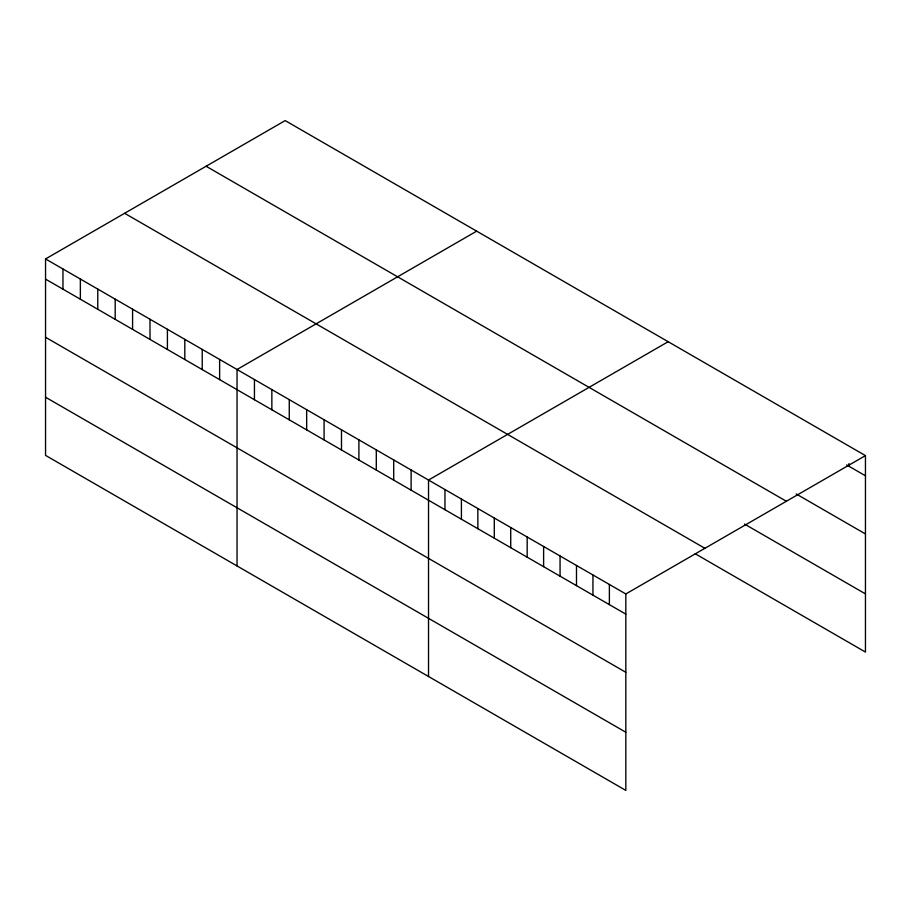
<?xml version="1.0" encoding="UTF-8"?>
<svg xmlns="http://www.w3.org/2000/svg" width="911" height="911" viewBox="0 0 911 911"><rect width="100%" height="100%" fill="white"/><g stroke="black" fill="none" stroke-linecap="round" stroke-linejoin="round"><path stroke-width="1.37" d="M45.55 258.94L625.823 593.961L625.823 790.406L45.55 455.386L45.55 258.94L285.177 120.594L865.45 455.614L865.45 652.06L695.173 553.74M476.669 231.155L237.042 369.502L237.042 565.947M668.162 341.705L428.523 480.051L428.523 676.497M625.823 593.961L865.45 455.614M846.661 464.929L865.45 475.781M796.168 493.944L865.45 533.948M206.102 166.246L786.375 501.266M744.492 524.053L865.45 593.881M124.625 213.288L704.898 548.308M45.55 279.119L625.823 614.128M45.55 337.286L625.823 672.295M45.55 397.219L625.823 732.239M849.006 463.597L849.006 466.284M609.379 584.463L609.379 604.631M592.936 574.978L592.936 595.145M576.492 565.48L576.492 585.648M560.06 555.995L560.06 576.162M543.616 546.498L543.616 566.665M527.173 537.012L527.173 557.179M510.729 527.515L510.729 547.682M494.286 518.029L494.286 538.196M477.854 508.532L477.854 528.699M461.41 499.034L461.41 519.213M444.967 489.549L444.967 509.716M411.123 470.008L411.123 490.175M393.711 459.953L393.711 480.12M376.3 449.909L376.3 470.076M358.9 439.854L358.9 460.021M341.488 429.798L341.488 449.966M324.077 419.755L324.077 439.922M306.665 409.699L306.665 429.867M289.265 399.656L289.265 419.823M271.854 389.601L271.854 409.768M254.442 379.545L254.442 399.724M219.631 359.446L219.631 379.614M202.219 349.403L202.219 369.57M184.819 339.347L184.819 359.515M167.408 329.304L167.408 349.471M149.996 319.249L149.996 339.416M132.585 309.193L132.585 329.361M115.185 299.15L115.185 319.317M97.773 289.094L97.773 309.262M80.362 279.051L80.362 299.218M62.961 268.996L62.961 289.163"/></g></svg>
